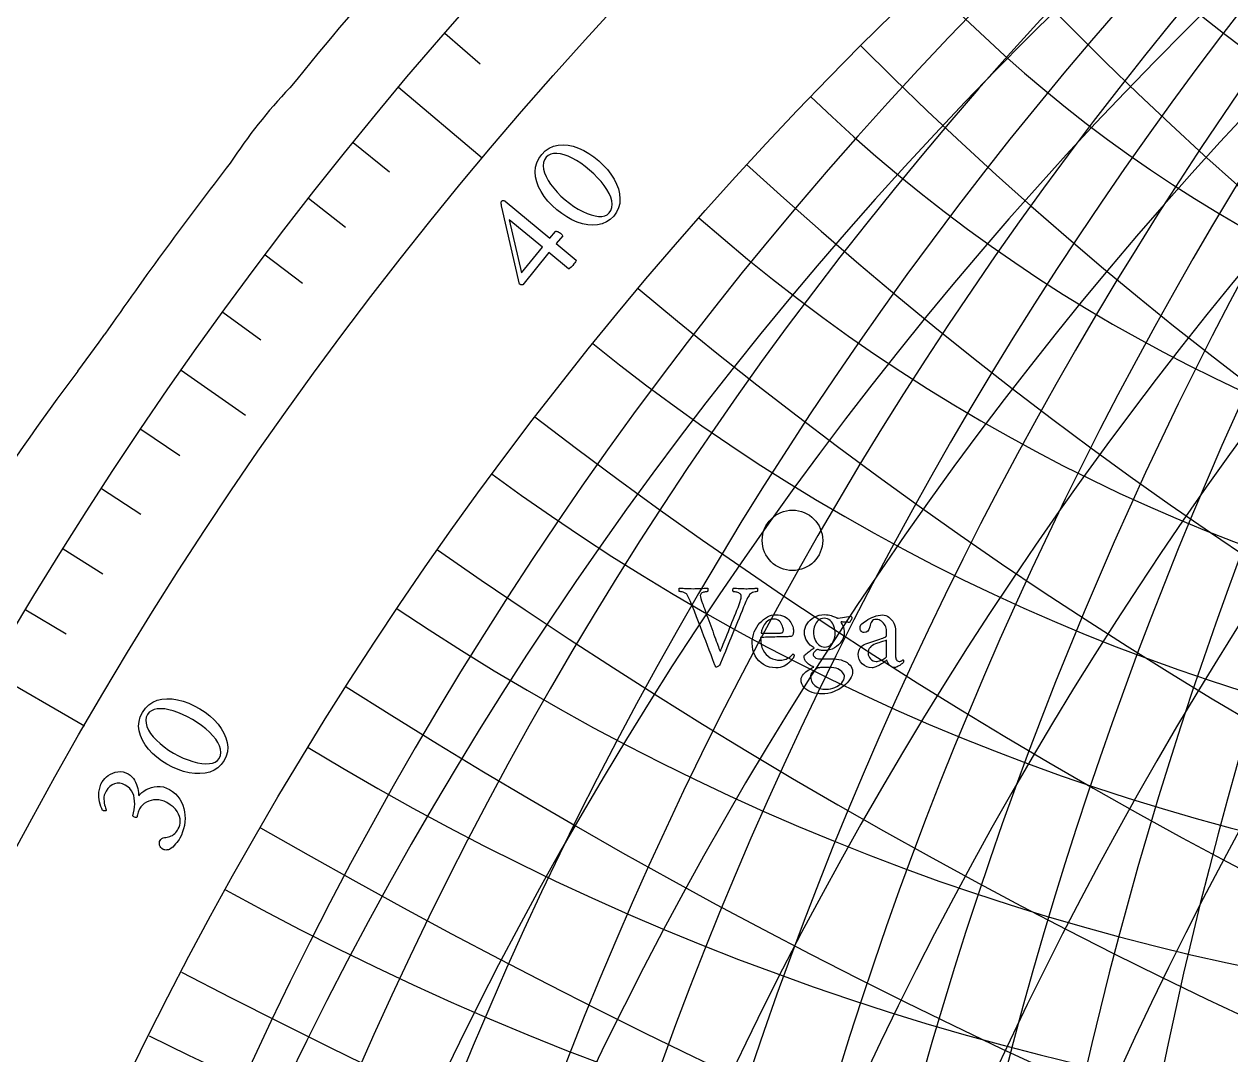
# Model space of a CAD drawing. Header units: millimetres. Extents: x -78 to 78, y -78 to 97.
# Drawn here: x -65.55 to -42.99, y 31.05 to 50.32 of the extents above; entities that cross this region are included whole.
import ezdxf

# ---------------------------------------------------------------- set-up
doc = ezdxf.new("R2010")
doc.units = ezdxf.units.MM
for name, color, linetype in [('CUT_OUTER', 1, 'Continuous'), ('ENGRAVE', 7, 'Continuous'), ('ENGRAVE_FINE', 8, 'Continuous'), ('TEXT', 5, 'Continuous')]:
    doc.layers.add(name, color=color, linetype=linetype)

msp = doc.modelspace()

# ---------------------------------------------------------------- linework, layer by layer
at = {"layer": 'CUT_OUTER'}
msp.add_lwpolyline([(-64.5478, 43.8266), (-64.1507, 44.3693), (-64.046, 44.5209)], dxfattribs=at)
for centre, radius, start, end in [((-0.05324313620286275, 0.046289486920720435), 77.92945074468734, 136.07486714634084, 140.96867703519294), ((-53.525108429668855, 42.388632316906225), 9.758909405535409, 136.37229496127367, 146.8927220879215), ((-0.3647135207993966, 0.26022266555550144), 77.5520029185686, 142.26856256336725, 145.19937446985682), ((-38.695826061280655, 23.938758787370563), 32.61671593193021, 142.42901264327747, 154.6720139066083)]:
    msp.add_arc(centre, radius, start, end, dxfattribs=at)
at = {"layer": 'ENGRAVE'}
for points in [[(-58.5564, 49.1347), (-56.988, 47.8186)], [(-62.616, 43.8442), (-61.418, 43.0053)], [(-66.199, 38.22), (-64.4258, 37.1962)]]:
    msp.add_lwpolyline(points, dxfattribs=at)
for centre, radius in [((0, 0), 76.44), ((0, 0), 76.44), ((0, 0), 74.3925), ((0, 0), 70.59), ((0, 0), 70.59), ((0, 0), 70.59), ((-51.18665467373901, 40.66547167280582), 0.56472)]:
    msp.add_circle(centre, radius, dxfattribs=at)
for centre, radius, start, end in [((12.446921568210541, 0), 71.67896453301475, 99.99999983752991, 260.0000001624701), ((25.692658836851287, 0), 75.12030895907469, 109.99999992129074, 250.00000007870926), ((0, 92.14870055396544), 59.23204296480409, 219.9999999658587, 320.0000000341413), ((0, 109.81854493807663), 84.1258861012254, 229.99999997596183, 310.0000000240386), ((-4.177725667693714e-15, 141.17999999999984), 122.26546650628688, 239.99999998346016, 300.00000001653984)]:
    msp.add_arc(centre, radius, start, end, dxfattribs=at)
at = {"layer": 'ENGRAVE_FINE'}
for points in [[(-57.69, 50.1492), (-57.0277, 49.5735)], [(-59.405, 48.1053), (-58.7231, 47.553)], [(-60.2355, 47.0612), (-59.5441, 46.5209)], [(-61.0477, 46.0027), (-60.3469, 45.4746)], [(-61.8413, 44.9303), (-61.1313, 44.4145)], [(-63.3716, 42.7447), (-62.6442, 42.254)], [(-64.108, 41.6322), (-63.372, 41.1543)], [(-64.8248, 40.507), (-64.0806, 40.042)], [(-65.5219, 39.3695), (-64.7697, 38.9176)]]:
    msp.add_lwpolyline(points, dxfattribs=at)
for centre, radius, start, end in [((3.0820259599118125, 0), 70.65725004567872, 92.49999934385482, 267.5000006561452), ((6.175824758294934, 0), 70.85964233218486, 94.99999967255258, 265.0000003274474), ((9.293349804694252, 0), 71.19911832735295, 97.49999978239725, 262.50000021760275), ((15.64942623596516, 0), 72.30389091546124, 102.49999987077786, 257.50000012922214), ((-31.839318696745615, 72.93514420513561), 36.746828098447715, 231.0833332783011, 356.0833333883654), ((18.914533493713, 0), 73.08014557514781, 104.99999989308458, 255.00000010691542), ((-31.161401246886975, 71.38222131015958), 32.916657589161325, 228.5833332718978, 358.58333339476917), ((22.256941506967543, 0), 74.01567094368993, 107.4999999091408, 252.5000000908592), ((-30.568726344938504, 70.02456570665579), 29.239335367916667, 226.0833332641712, 1.0833334024957821), ((-30.05431774212224, 68.84619672256699), 25.69265883685127, 223.58333325462377, 3.583333412042748), ((29.23933536791683, 0), 76.40606541864014, 112.49999993083816, 247.50000006916184), ((32.91665758916132, 0), 77.88744729956227, 114.99999993856432, 245.00000006143568), ((-29.612371451373008, 67.83381901581609), 22.256941506967532, 221.08333324247383, 6.083333424192688), ((-32.61084545743526, 74.70250035006377), 40.7551555020957, 233.58333328371396, 353.583333382953), ((-33.486017370981294, 76.70727910575026), 44.97078971040111, 236.0833332883651, 351.0833333783014), ((-29.238084163799417, 66.97642952349264), 18.914533493712984, 218.58333322641806, 8.583333440248452), ((-34.47689693497696, 78.97711234490596), 49.42765012222335, 238.58333329241964, 348.5833333742469), ((-35.5980357940636, 81.54533389324658), 54.16561208143496, 241.08333329599895, 346.083333370668), ((-36.86707848181713, 84.45236253652081), 59.23204296480418, 243.5833332991922, 343.5833333674748), ((-38.30555910916407, 87.74752701510516), 64.68381757388993, 246.08333330206983, 341.08333336459714), ((-39.939965725737515, 91.49150418386903), 70.59000000000005, 248.58333330468554, 338.58333336198143), ((2.8246125246336855, 1.2330645170685683), 70.65725004567881, 116.08333267718967, 291.08333398947775), ((5.660014610234307, 2.4708391402727363), 70.85964233218493, 118.58333300588652, 288.58333366078), ((8.517161307392596, 3.718106219067017), 71.19911832735295, 121.08333311573074, 286.08333355093623), ((11.407344069128397, 4.979794956994613), 71.67896453301485, 123.5833331708634, 283.5833334958031), ((14.342372817230132, 6.261060891453964), 72.30389091546128, 126.08333320411134, 281.0833334625552), ((17.334775533646628, 7.567373023901702), 73.08014557514777, 128.58333322641806, 278.5833334402489), ((20.3980227805792, 8.90461183250264), 74.01567094368993, 131.08333324247383, 276.0833334241927), ((23.546786070479563, 10.279182061715845), 75.12030895907466, 133.58333325462377, 273.58333341204275), ((26.7972411544978, 11.698145120710194), 76.40606541864005, 136.0833332641712, 271.0833334024953), ((30.16743028928951, 13.169377228363828), 77.88744729956224, 138.5833332718978, 268.58333339476917), ((33.677701692818744, 14.701761254570643), 79.58189162929526, 141.08333327830155, 266.0833333883654), ((37.35125017503189, 16.305422728717616), 81.51031100419137, 143.5833332837135, 263.583333382953), ((-41.80318229404224, 95.75962217938981), 77.03546709047988, 251.0833333070825, 336.08333335958446), ((-43.93647322915831, 100.64640645596742), 84.12588610122536, 253.58333330929486, 333.58333335737166), ((-46.392263470133024, 106.2719481664866), 91.99467906886059, 256.0833333113512, 331.08333335531574), ((-49.23811163634062, 112.79100557362543), 100.8129677959257, 258.5833333132739, 328.5833333533931), ((-52.56251850233499, 120.40630967222174), 110.80410488872363, 261.0833333150824, 326.0833333515841), ((-56.483641210054515, 129.38852605874217), 122.26546650628694, 263.58333331679364, 323.5833333498733), ((-61.162762151387255, 140.10710844613027), 135.60212834289464, 266.0833333184203, 321.0833333482467), ((-66.82584062672443, 153.07966760098222), 151.38074351876983, 268.5833333199746, 318.5833333466919), ((3.479356909050537e-15, 95.74416094954461), 64.68381757389008, 222.49999996873635, 317.50000003126365), ((-73.79943372642236, 169.05425622829463), 170.4193353679168, 271.0833333214671, 316.0833333451999), ((0, 99.82933536791677), 70.58999999999999, 224.99999997135205, 315.00000002864795), ((-82.57355935359531, 189.1533709105835), 193.9444310393018, 273.58333332290636, 313.58333334376016), ((0, 104.48641677198245), 77.0354670904799, 227.49999997374903, 312.500000026251), ((-93.91844338082342, 215.14138781500915), 223.88287709881945, 276.0833333243006, 311.0833333423659), ((-109.11801561527464, 249.95943789123103), 263.4454665062876, 278.5833333256571, 308.5833333410094), ((1.835448234434506e-15, 115.95675520202644), 91.99467906886073, 232.49999997801774, 307.50000002198226), ((-130.48360275260814, 298.9021365001711), 318.4109132735047, 281.08333332698226, 306.08333333968426), ((-1.899403707436652e-15, 123.06990930289308), 100.81296779592563, 234.9999999799404, 305.0000000200596), ((-162.63816289046912, 372.5594123622739), 400.3357836468152, 283.5833333282819, 303.5833333383846), ((1.982736646385792e-15, 131.3792135773056), 110.80410488872367, 237.4999999817494, 302.5000000182506), ((-216.36899173014237, 495.64200049829407), 536.1842828172693, 286.0833333295616, 301.08333333710493), ((-324.0385511577344, 742.2834226389477), 806.847392051926, 288.58333333082714, 298.5833333358398), ((6.6682190985048974e-15, 152.8753914504321), 135.60212834289456, 242.4999999850868, 297.5000000149132)]:
    msp.add_arc(centre, radius, start, end, dxfattribs=at)
at = {"layer": 'TEXT'}
for points in [[(-55.8762, 47.881), (-55.8086, 47.9482), (-55.7344, 47.9996), (-55.6538, 48.0351), (-55.5667, 48.0548), (-55.4753, 48.0601), (-55.3818, 48.0526), (-55.2861, 48.0321), (-55.1882, 47.9987), (-55.0904, 47.9541), (-54.9948, 47.8996), (-54.9013, 47.8355), (-54.8099, 47.7616), (-54.7243, 47.6812), (-54.6481, 47.5972), (-54.5812, 47.5098), (-54.5236, 47.4188), (-54.477, 47.3264), (-54.4429, 47.2346), (-54.4213, 47.1434), (-54.4122, 47.0527), (-54.4174, 46.9646), (-54.4389, 46.881), (-54.4765, 46.8021), (-54.5302, 46.7276), (-54.594, 46.6649), (-54.6653, 46.6167), (-54.7442, 46.5833), (-54.8306, 46.5644), (-54.9221, 46.5589), (-55.0161, 46.5657), (-55.1125, 46.5849), (-55.2114, 46.6163), (-55.3104, 46.6588), (-55.4074, 46.7111), (-55.5022, 46.7734), (-55.5949, 46.8456), (-55.6818, 46.9246), (-55.7594, 47.0074), (-55.8275, 47.0939), (-55.8862, 47.1842), (-55.9337, 47.2763), (-55.9681, 47.3683), (-55.9895, 47.4601), (-55.9978, 47.5518), (-55.9915, 47.6411), (-55.9691, 47.7257), (-55.9307, 47.8057), (-55.8762, 47.881)], [(-55.7899, 47.8259), (-55.8217, 47.7786), (-55.8408, 47.7258), (-55.8471, 47.6676), (-55.8406, 47.6039), (-55.8227, 47.5365), (-55.7948, 47.467), (-55.7569, 47.3953), (-55.709, 47.3215), (-55.6524, 47.2473), (-55.5882, 47.1742), (-55.5167, 47.1023), (-55.4377, 47.0316), (-55.3558, 46.9659), (-55.2737, 46.9073), (-55.1914, 46.8559), (-55.1087, 46.8116), (-55.0281, 46.7753), (-54.9517, 46.7478), (-54.8795, 46.7292), (-54.8116, 46.7194), (-54.75, 46.7194), (-54.6966, 46.7304), (-54.6515, 46.7523), (-54.6146, 46.7851), (-54.5814, 46.8344), (-54.562, 46.8886), (-54.5564, 46.9478), (-54.5646, 47.012), (-54.5848, 47.0797), (-54.6151, 47.1497), (-54.6557, 47.2218), (-54.7065, 47.296), (-54.7656, 47.3707), (-54.8309, 47.4441), (-54.9024, 47.5162), (-54.9803, 47.587), (-55.062, 47.6541), (-55.1433, 47.7135), (-55.224, 47.7652), (-55.3043, 47.809), (-55.3823, 47.8445), (-55.4566, 47.8709), (-55.5269, 47.8883), (-55.5935, 47.8966), (-55.6542, 47.895), (-55.7072, 47.8827), (-55.7524, 47.8596), (-55.7899, 47.8259)], [(-56.6256, 47.0056), (-56.618, 47.0131), (-56.6098, 47.0181), (-56.601, 47.0204), (-56.5916, 47.0202), (-56.5823, 47.0181), (-56.5737, 47.0151), (-56.566, 47.0112), (-56.5591, 47.0063), (-55.7247, 46.3128), (-55.62, 46.4386), (-55.6139, 46.4425), (-55.6049, 46.4434), (-55.5928, 46.4414), (-55.5777, 46.4364), (-55.5611, 46.4289), (-55.5442, 46.4194), (-55.5272, 46.4079), (-55.51, 46.3944), (-55.4992, 46.3848), (-55.4908, 46.3757), (-55.4846, 46.3671), (-55.4808, 46.359), (-55.6034, 46.2119), (-55.2328, 45.9039), (-55.2332, 45.9028), (-55.2343, 45.8993), (-55.2363, 45.8935), (-55.239, 45.8854), (-55.2449, 45.8734), (-55.2566, 45.856), (-55.2739, 45.833), (-55.2969, 45.8045), (-55.3253, 45.7724), (-55.3481, 45.7515), (-55.3652, 45.7419), (-55.3767, 45.7434), (-55.7417, 46.0449), (-56.2318, 45.4452), (-56.2395, 45.443), (-56.2475, 45.442), (-56.2555, 45.4423), (-56.2637, 45.4438), (-56.2714, 45.4461), (-56.2782, 45.4488), (-56.2841, 45.4518), (-56.2889, 45.4552), (-56.6244, 46.8967), (-56.6264, 46.9085), (-56.6284, 46.9223), (-56.6304, 46.9379), (-56.6325, 46.9554), (-56.6336, 46.9724), (-56.6328, 46.9864), (-56.6302, 46.9975), (-56.6256, 47.0056)], [(-56.4848, 46.6587), (-56.255, 45.6672), (-55.8634, 46.1454)], [(-53.047, 39.7626), (-53.0109, 39.7628), (-52.9753, 39.7635), (-52.9403, 39.7645), (-52.9059, 39.766), (-52.8718, 39.7677), (-52.8381, 39.7691), (-52.8047, 39.7705), (-52.7715, 39.7717), (-52.7696, 39.7661), (-52.7684, 39.7583), (-52.7679, 39.7484), (-52.7681, 39.7364), (-52.769, 39.7248), (-52.7707, 39.7162), (-52.773, 39.7106), (-52.7761, 39.708), (-52.7821, 39.7076), (-52.7912, 39.7065), (-52.8032, 39.7048), (-52.8182, 39.7023), (-52.8345, 39.6988), (-52.8504, 39.6943), (-52.8658, 39.6886), (-52.8808, 39.6818), (-52.8938, 39.6733), (-52.903, 39.6627), (-52.9086, 39.65), (-52.9104, 39.6351), (-52.9079, 39.612), (-52.9002, 39.5793), (-52.8874, 39.5369), (-52.8694, 39.4848), (-52.8595, 39.4577), (-52.8481, 39.4264), (-52.8351, 39.3911), (-52.8205, 39.3516), (-52.8047, 39.309), (-52.7883, 39.2642), (-52.7712, 39.2173), (-52.7533, 39.1683), (-52.735, 39.1182), (-52.7166, 39.0681), (-52.698, 39.018), (-52.6793, 38.9679), (-52.6609, 38.9188), (-52.6434, 38.8717), (-52.6268, 38.8266), (-52.611, 38.7835), (-52.5963, 38.7432), (-52.5831, 38.7069), (-52.5713, 38.6744), (-52.5609, 38.6457), (-52.5523, 38.622), (-52.5458, 38.6044), (-52.5415, 38.593), (-52.5393, 38.5876), (-52.5357, 38.5954), (-52.5296, 38.6095), (-52.5209, 38.6301), (-52.5096, 38.6571), (-52.4963, 38.6893), (-52.4815, 38.7257), (-52.465, 38.7662), (-52.447, 38.8108), (-52.4277, 38.8587), (-52.4075, 38.909), (-52.3862, 38.9617), (-52.3639, 39.0169), (-52.3411, 39.0734), (-52.3181, 39.1304), (-52.295, 39.1878), (-52.2717, 39.2457), (-52.2487, 39.3029), (-52.2264, 39.3584), (-52.2049, 39.4122), (-52.184, 39.4643), (-52.1763, 39.4839), (-52.1692, 39.5042), (-52.1627, 39.5249), (-52.1567, 39.5463), (-52.1517, 39.5671), (-52.1482, 39.5861), (-52.146, 39.6035), (-52.1453, 39.6191), (-52.1472, 39.6362), (-52.153, 39.651), (-52.1626, 39.6635), (-52.1761, 39.6738), (-52.1917, 39.6822), (-52.2079, 39.6892), (-52.2247, 39.6947), (-52.2421, 39.6988), (-52.2584, 39.7018), (-52.272, 39.704), (-52.2829, 39.7052), (-52.291, 39.7057), (-52.295, 39.7093), (-52.2979, 39.7156), (-52.2996, 39.7247), (-52.3002, 39.7364), (-52.2996, 39.7484), (-52.2979, 39.7583), (-52.295, 39.7661), (-52.291, 39.7717), (-52.2607, 39.7705), (-52.2313, 39.7691), (-52.2027, 39.7677), (-52.1749, 39.766), (-52.1472, 39.7645), (-52.1186, 39.7635), (-52.0891, 39.7628), (-52.0588, 39.7626), (-52.0339, 39.7627), (-52.0118, 39.7629), (-51.9924, 39.7632), (-51.9757, 39.7637), (-51.9604, 39.7644), (-51.9452, 39.7652), (-51.9302, 39.7661), (-51.9153, 39.7672), (-51.8997, 39.7683), (-51.8823, 39.7694), (-51.8632, 39.7706), (-51.8425, 39.7717), (-51.8406, 39.766), (-51.8396, 39.758), (-51.8395, 39.7478), (-51.8402, 39.7353), (-51.8415, 39.7233), (-51.843, 39.7148), (-51.8449, 39.7097), (-51.847, 39.708), (-51.856, 39.7072), (-51.8695, 39.7051), (-51.8874, 39.7015), (-51.9096, 39.6966), (-51.9329, 39.6895), (-51.9538, 39.6795), (-51.9722, 39.6667), (-51.9882, 39.651), (-51.9992, 39.6367), (-52.0118, 39.6166), (-52.026, 39.5906), (-52.0417, 39.5588), (-52.0577, 39.5244), (-52.0727, 39.4908), (-52.0867, 39.4578), (-52.0998, 39.4256), (-52.1299, 39.3509), (-52.1587, 39.2793), (-52.1862, 39.2108), (-52.2125, 39.1455), (-52.238, 39.0823), (-52.2632, 39.0203), (-52.2881, 38.9594), (-52.3127, 38.8996), (-52.3374, 38.8398), (-52.3625, 38.7789), (-52.388, 38.7168), (-52.414, 38.6537), (-52.4411, 38.5882), (-52.4698, 38.5193), (-52.5003, 38.447), (-52.5324, 38.3713), (-52.5417, 38.3514), (-52.5515, 38.3349), (-52.5617, 38.3218), (-52.5723, 38.3121), (-52.5832, 38.3051), (-52.5942, 38.3001), (-52.6054, 38.2971), (-52.6167, 38.2962), (-52.6199, 38.2971), (-52.6229, 38.2999), (-52.6256, 38.3045), (-52.6281, 38.311), (-52.6303, 38.3179), (-52.6326, 38.3238), (-52.6349, 38.3287), (-52.6372, 38.3326), (-52.6741, 38.43), (-52.7097, 38.5241), (-52.7441, 38.615), (-52.7772, 38.7026), (-52.8098, 38.7889), (-52.8427, 38.876), (-52.8758, 38.9637), (-52.9093, 39.0521), (-52.9439, 39.1432), (-52.9807, 39.2389), (-53.0196, 39.3391), (-53.0607, 39.4438), (-53.0732, 39.476), (-53.0855, 39.5064), (-53.0976, 39.5352), (-53.1097, 39.5622), (-53.122, 39.5878), (-53.135, 39.6123), (-53.1487, 39.6357), (-53.1632, 39.6579), (-53.17, 39.6665), (-53.1791, 39.6744), (-53.1905, 39.6813), (-53.2042, 39.6875), (-53.2189, 39.6927), (-53.2335, 39.6971), (-53.2479, 39.7007), (-53.2622, 39.7034), (-53.2755, 39.7054), (-53.287, 39.7068), (-53.2966, 39.7077), (-53.3044, 39.708), (-53.3054, 39.7099), (-53.3061, 39.7156), (-53.3065, 39.7252), (-53.3066, 39.7387), (-53.3065, 39.7523), (-53.3061, 39.7623), (-53.3054, 39.7688), (-53.3044, 39.7717), (-53.2673, 39.7705), (-53.2335, 39.7691), (-53.203, 39.7677), (-53.1757, 39.766), (-53.1484, 39.7645), (-53.1179, 39.7635), (-53.0841, 39.7628), (-53.047, 39.7626)], [(-51.7833, 38.8518), (-51.7811, 38.784), (-51.7724, 38.722), (-51.7572, 38.6656), (-51.7354, 38.6149), (-51.7083, 38.5702), (-51.6768, 38.5315), (-51.6411, 38.499), (-51.6011, 38.4726), (-51.5581, 38.4522), (-51.5134, 38.4376), (-51.467, 38.4289), (-51.4189, 38.4259), (-51.3889, 38.4273), (-51.3603, 38.4314), (-51.3331, 38.4381), (-51.3073, 38.4476), (-51.2833, 38.4588), (-51.2612, 38.4709), (-51.2412, 38.4839), (-51.2231, 38.4977), (-51.2073, 38.5111), (-51.1941, 38.523), (-51.1834, 38.5333), (-51.1753, 38.5421), (-51.1738, 38.5416), (-51.1716, 38.5401), (-51.1687, 38.5376), (-51.165, 38.5341), (-51.1615, 38.5298), (-51.159, 38.5247), (-51.1576, 38.519), (-51.1571, 38.5125), (-51.1579, 38.5031), (-51.1605, 38.4931), (-51.1647, 38.4826), (-51.1707, 38.4715), (-51.1824, 38.4548), (-51.1969, 38.4365), (-51.2143, 38.4166), (-51.2345, 38.3952), (-51.2575, 38.3736), (-51.2834, 38.3534), (-51.3122, 38.3344), (-51.3438, 38.3166), (-51.3781, 38.3017), (-51.4149, 38.291), (-51.4544, 38.2846), (-51.4963, 38.2825), (-51.5594, 38.2863), (-51.6187, 38.2979), (-51.6744, 38.3171), (-51.7263, 38.344), (-51.7737, 38.3774), (-51.8157, 38.4163), (-51.8523, 38.4605), (-51.8834, 38.5102), (-51.9084, 38.5641), (-51.9261, 38.6212), (-51.9368, 38.6814), (-51.9404, 38.7447), (-51.9379, 38.7996), (-51.9304, 38.8526), (-51.918, 38.9038), (-51.9005, 38.9531), (-51.879, 38.9999), (-51.8544, 39.0436), (-51.8267, 39.0842), (-51.7958, 39.1216), (-51.7625, 39.1555), (-51.7277, 39.1856), (-51.6914, 39.2119), (-51.6535, 39.2343), (-51.615, 39.2522), (-51.5772, 39.2651), (-51.5399, 39.2727), (-51.5032, 39.2753), (-51.4553, 39.2732), (-51.4118, 39.2668), (-51.3727, 39.2561), (-51.3381, 39.2411), (-51.3073, 39.2231), (-51.28, 39.203), (-51.2561, 39.1809), (-51.2356, 39.1569), (-51.2182, 39.1318), (-51.2037, 39.1068), (-51.1921, 39.0818), (-51.1832, 39.0567), (-51.1768, 39.0327), (-51.1721, 39.0106), (-51.1694, 38.9905), (-51.1684, 38.9725), (-51.1691, 38.9498), (-51.1713, 38.9298), (-51.1748, 38.9122), (-51.1798, 38.8973), (-51.1868, 38.8852), (-51.1963, 38.8762), (-51.2084, 38.8704), (-51.2231, 38.8677), (-51.2358, 38.8666), (-51.2535, 38.8657), (-51.2762, 38.8649), (-51.3039, 38.8643), (-51.3352, 38.8636), (-51.3685, 38.8629), (-51.404, 38.8619), (-51.4417, 38.8609), (-51.4803, 38.8597), (-51.5185, 38.8586), (-51.5565, 38.8575), (-51.5943, 38.8563), (-51.6304, 38.8553), (-51.6637, 38.8543), (-51.6942, 38.8535), (-51.7218, 38.8529), (-51.7453, 38.8524), (-51.7633, 38.852), (-51.776, 38.8518), (-51.7833, 38.8518)], [(-50.4056, 38.4487), (-50.3618, 38.4467), (-50.3194, 38.4407), (-50.2782, 38.4308), (-50.2382, 38.4168), (-50.2008, 38.3996), (-50.1671, 38.3798), (-50.1371, 38.3575), (-50.1107, 38.3326), (-50.0893, 38.3057), (-50.074, 38.2774), (-50.0648, 38.2476), (-50.0618, 38.2165), (-50.0647, 38.182), (-50.0734, 38.147), (-50.088, 38.1114), (-50.1084, 38.0753), (-50.1339, 38.0394), (-50.1634, 38.0047), (-50.197, 37.9711), (-50.2348, 37.9386), (-50.2762, 37.9083), (-50.3208, 37.8809), (-50.3685, 37.8565), (-50.4193, 37.835), (-50.4724, 37.8176), (-50.5269, 37.8052), (-50.5828, 37.7977), (-50.6402, 37.7952), (-50.6846, 37.797), (-50.729, 37.8026), (-50.7734, 37.8118), (-50.8178, 37.8248), (-50.8603, 37.8415), (-50.8992, 37.8621), (-50.9343, 37.8865), (-50.9658, 37.9147), (-50.9917, 37.9468), (-51.0102, 37.9828), (-51.0213, 38.0225), (-51.025, 38.0662), (-51.0223, 38.0909), (-51.0142, 38.1151), (-51.0006, 38.1387), (-50.9817, 38.1618), (-50.9592, 38.184), (-50.935, 38.2051), (-50.9091, 38.225), (-50.8815, 38.2438), (-50.8543, 38.2609), (-50.8297, 38.2757), (-50.8077, 38.2882), (-50.7882, 38.2984), (-50.8077, 38.3061), (-50.8277, 38.3155), (-50.8482, 38.3266), (-50.869, 38.3394), (-50.8893, 38.354), (-50.908, 38.3704), (-50.9251, 38.3887), (-50.9407, 38.4089), (-50.9537, 38.4307), (-50.9629, 38.4541), (-50.9685, 38.4791), (-50.9703, 38.5056), (-50.959, 38.5175), (-50.9456, 38.5304), (-50.93, 38.5443), (-50.9123, 38.5592), (-50.8935, 38.5743), (-50.8747, 38.589), (-50.8559, 38.6033), (-50.8371, 38.6172), (-50.8194, 38.6299), (-50.8038, 38.6406), (-50.7904, 38.6492), (-50.7791, 38.6559), (-50.8181, 38.6808), (-50.8533, 38.7097), (-50.8847, 38.7428), (-50.9123, 38.78), (-50.9347, 38.8195), (-50.9507, 38.8594), (-50.9603, 38.8998), (-50.9635, 38.9406), (-50.9604, 38.9842), (-50.9513, 39.0262), (-50.936, 39.0667), (-50.9145, 39.1057), (-50.8878, 39.142), (-50.8565, 39.1748), (-50.8206, 39.2041), (-50.7802, 39.2298), (-50.7361, 39.2507), (-50.6894, 39.2656), (-50.6399, 39.2746), (-50.5878, 39.2776), (-50.5528, 39.2764), (-50.5206, 39.2727), (-50.4913, 39.2667), (-50.4648, 39.2582), (-50.441, 39.249), (-50.4198, 39.2409), (-50.4012, 39.2337), (-50.3851, 39.2275), (-50.3711, 39.2225), (-50.3609, 39.2189), (-50.3546, 39.2168), (-50.3521, 39.2161), (-50.3506, 39.2158), (-50.3473, 39.215), (-50.3421, 39.2135), (-50.335, 39.2115), (-50.0959, 39.2457), (-50.087, 39.2417), (-50.0806, 39.2366), (-50.0767, 39.2303), (-50.0754, 39.2229), (-50.0764, 39.2149), (-50.0794, 39.2044), (-50.0844, 39.1915), (-50.0914, 39.1763), (-50.0995, 39.1611), (-50.1079, 39.1486), (-50.1166, 39.1389), (-50.1255, 39.1318), (-50.1396, 39.1329), (-50.1546, 39.1338), (-50.1704, 39.1346), (-50.187, 39.1353), (-50.2035, 39.1359), (-50.2189, 39.1367), (-50.2331, 39.1376), (-50.2462, 39.1387), (-50.2572, 39.1397), (-50.265, 39.1404), (-50.2697, 39.1408), (-50.2713, 39.141), (-50.2752, 39.1405), (-50.2781, 39.1392), (-50.2798, 39.1371), (-50.2804, 39.1341), (-50.2747, 39.1265), (-50.267, 39.1128), (-50.2571, 39.0929), (-50.2451, 39.0669), (-50.2336, 39.0367), (-50.2254, 39.004), (-50.2205, 38.969), (-50.2189, 38.9315), (-50.2219, 38.8929), (-50.2311, 38.8546), (-50.2464, 38.8166), (-50.2678, 38.7789), (-50.2946, 38.743), (-50.3259, 38.7103), (-50.3618, 38.6809), (-50.4022, 38.6548), (-50.4462, 38.6334), (-50.493, 38.6181), (-50.5424, 38.6089), (-50.5946, 38.6058), (-50.61, 38.6063), (-50.6265, 38.6075), (-50.6441, 38.6097), (-50.6629, 38.6127), (-50.681, 38.6161), (-50.6965, 38.6195), (-50.7095, 38.6229), (-50.7198, 38.6263), (-50.7344, 38.6177), (-50.7486, 38.6075), (-50.7623, 38.596), (-50.7756, 38.5831), (-50.7871, 38.5694), (-50.7953, 38.5557), (-50.8002, 38.5421), (-50.8018, 38.5284), (-50.7997, 38.5195), (-50.7933, 38.5085), (-50.7826, 38.4955), (-50.7677, 38.4806), (-50.7486, 38.4667), (-50.7255, 38.4567), (-50.6985, 38.4507), (-50.6675, 38.4487)], [(-49.5039, 39.2707), (-49.4725, 39.2682), (-49.4421, 39.2605), (-49.4127, 39.2477), (-49.3843, 39.2298), (-49.3578, 39.2076), (-49.334, 39.1819), (-49.3128, 39.1529), (-49.2944, 39.1205), (-49.2794, 39.0852), (-49.2688, 39.0476), (-49.2624, 39.0077), (-49.2602, 38.9656), (-49.2602, 38.5079), (-49.2592, 38.4871), (-49.2562, 38.4678), (-49.2513, 38.4501), (-49.2443, 38.4339), (-49.235, 38.4205), (-49.2232, 38.4109), (-49.2089, 38.4051), (-49.1919, 38.4032), (-49.1768, 38.404), (-49.1635, 38.4066), (-49.1518, 38.4109), (-49.1418, 38.4168), (-49.1336, 38.423), (-49.127, 38.4277), (-49.1222, 38.4309), (-49.1191, 38.4328), (-49.1169, 38.4324), (-49.1151, 38.4311), (-49.1135, 38.4289), (-49.1122, 38.4259), (-49.1112, 38.4227), (-49.1105, 38.4197), (-49.1101, 38.417), (-49.1099, 38.4146), (-49.1107, 38.4025), (-49.1128, 38.3912), (-49.1163, 38.3808), (-49.1213, 38.3713), (-49.1292, 38.365), (-49.1393, 38.3576), (-49.1514, 38.3491), (-49.1657, 38.3394), (-49.1812, 38.3295), (-49.197, 38.3201), (-49.2131, 38.3112), (-49.2295, 38.303), (-49.2455, 38.296), (-49.2605, 38.291), (-49.2745, 38.288), (-49.2876, 38.287), (-49.3108, 38.29), (-49.3328, 38.299), (-49.3535, 38.3139), (-49.3729, 38.3349), (-49.3901, 38.3589), (-49.404, 38.3833), (-49.4146, 38.4079), (-49.4219, 38.4328), (-49.428, 38.4272), (-49.437, 38.4197), (-49.449, 38.4101), (-49.464, 38.3986), (-49.4812, 38.386), (-49.4996, 38.3733), (-49.5193, 38.3604), (-49.5403, 38.3474), (-49.5619, 38.3347), (-49.5833, 38.3229), (-49.6046, 38.3119), (-49.6257, 38.3018), (-49.646, 38.2934), (-49.6647, 38.2873), (-49.6818, 38.2837), (-49.6974, 38.2825), (-49.7499, 38.2871), (-49.7982, 38.301), (-49.8422, 38.3241), (-49.8819, 38.3565), (-49.9148, 38.3956), (-49.9382, 38.4388), (-49.9523, 38.4861), (-49.957, 38.5375), (-49.9547, 38.5705), (-49.9476, 38.601), (-49.9359, 38.6291), (-49.9195, 38.6548), (-49.9007, 38.6771), (-49.8822, 38.6949), (-49.8637, 38.7084), (-49.8454, 38.7174), (-49.8126, 38.729), (-49.778, 38.741), (-49.7415, 38.7535), (-49.7031, 38.7664), (-49.6645, 38.7794), (-49.6271, 38.7923), (-49.5911, 38.805), (-49.5563, 38.8176), (-49.5244, 38.8294), (-49.497, 38.8398), (-49.4743, 38.8488), (-49.4561, 38.8563), (-49.4478, 38.8599), (-49.4413, 38.864), (-49.4364, 38.8685), (-49.4333, 38.8734), (-49.4313, 38.8797), (-49.4299, 38.8885), (-49.429, 38.8997), (-49.4287, 38.9132), (-49.4287, 38.9725), (-49.4303, 38.9974), (-49.435, 39.0223), (-49.4428, 39.047), (-49.4538, 39.0715), (-49.4674, 39.095), (-49.4834, 39.1165), (-49.5016, 39.136), (-49.5221, 39.1535), (-49.5444, 39.1679), (-49.5682, 39.1782), (-49.5934, 39.1844), (-49.62, 39.1865), (-49.6466, 39.1842), (-49.6695, 39.1774), (-49.6888, 39.166), (-49.7043, 39.1501), (-49.7169, 39.13), (-49.7276, 39.1062), (-49.7363, 39.0788), (-49.743, 39.0476), (-49.7572, 39.0008), (-49.7794, 38.9673), (-49.8096, 38.9473), (-49.8477, 38.9406), (-49.8649, 38.9424), (-49.8799, 38.948), (-49.8928, 38.9572), (-49.9035, 38.9702), (-49.912, 38.9853), (-49.918, 39.0009), (-49.9217, 39.0171), (-49.9229, 39.0339), (-49.9226, 39.0381), (-49.9217, 39.0439), (-49.9203, 39.0512), (-49.9183, 39.0601), (-49.9159, 39.0692), (-49.9132, 39.0769), (-49.9102, 39.0834), (-49.9069, 39.0886), (-49.888, 39.1052), (-49.8654, 39.1233), (-49.839, 39.1428), (-49.809, 39.1637), (-49.7761, 39.1846), (-49.741, 39.2041), (-49.7038, 39.2222), (-49.6644, 39.2389), (-49.6241, 39.2528), (-49.5839, 39.2628), (-49.5438, 39.2688), (-49.5039, 39.2707)], [(-51.7719, 38.9337), (-51.4098, 38.9337), (-51.3999, 38.9345), (-51.3907, 38.9366), (-51.3823, 38.9401), (-51.3745, 38.9451), (-51.3679, 38.952), (-51.3628, 38.9611), (-51.3594, 38.9725), (-51.3574, 38.9861), (-51.3576, 39.0012), (-51.3603, 39.0191), (-51.3655, 39.0399), (-51.3734, 39.0635), (-51.3838, 39.088), (-51.397, 39.1114), (-51.4129, 39.1336), (-51.4314, 39.1546), (-51.4531, 39.1726), (-51.4784, 39.1854), (-51.5072, 39.193), (-51.5396, 39.1956), (-51.5733, 39.1931), (-51.6039, 39.1856), (-51.6314, 39.1732), (-51.6557, 39.1558), (-51.6773, 39.1351), (-51.6964, 39.1131), (-51.7132, 39.0896), (-51.7275, 39.0647), (-51.7396, 39.0398), (-51.7497, 39.0163), (-51.7578, 38.9942), (-51.7639, 38.9736), (-51.7682, 38.9562), (-51.771, 38.9437), (-51.7722, 38.9362), (-51.7719, 38.9337)], [(-50.5969, 39.2093), (-50.6275, 39.2068), (-50.6555, 39.1996), (-50.681, 39.1875), (-50.7039, 39.1706), (-50.7243, 39.1499), (-50.7421, 39.1267), (-50.7573, 39.101), (-50.7699, 39.0726), (-50.7799, 39.0428), (-50.787, 39.0123), (-50.7913, 38.9813), (-50.7927, 38.9497), (-50.7912, 38.9158), (-50.7865, 38.8825), (-50.7786, 38.8498), (-50.7677, 38.8176), (-50.7537, 38.7872), (-50.7369, 38.7595), (-50.7173, 38.7348), (-50.6948, 38.7129), (-50.6696, 38.6949), (-50.6419, 38.6821), (-50.6115, 38.6744), (-50.5787, 38.6719), (-50.5491, 38.6742), (-50.522, 38.6813), (-50.4973, 38.693), (-50.4751, 38.7094), (-50.4553, 38.7295), (-50.4381, 38.7521), (-50.4234, 38.7773), (-50.4113, 38.8051), (-50.4018, 38.8343), (-50.3951, 38.864), (-50.391, 38.8941), (-50.3897, 38.9246), (-50.3911, 38.9596), (-50.3954, 38.9938), (-50.4025, 39.0273), (-50.4124, 39.0601), (-50.4253, 39.0911), (-50.4409, 39.1193), (-50.4594, 39.1447), (-50.4808, 39.1671), (-50.5051, 39.1856), (-50.5326, 39.1987), (-50.5632, 39.2066), (-50.5969, 39.2093)], [(-49.6223, 38.4032), (-49.6025, 38.4043), (-49.5819, 38.4077), (-49.5604, 38.4134), (-49.538, 38.4214), (-49.5161, 38.4307), (-49.4959, 38.4405), (-49.4774, 38.4506), (-49.4606, 38.4612), (-49.4467, 38.4714), (-49.4367, 38.4803), (-49.4307, 38.4879), (-49.4287, 38.4943), (-49.4287, 38.7971), (-49.4518, 38.7899), (-49.4777, 38.7817), (-49.5064, 38.7728), (-49.538, 38.763), (-49.5689, 38.7533), (-49.5955, 38.7447), (-49.6179, 38.7373), (-49.636, 38.7311), (-49.6643, 38.7184), (-49.69, 38.7032), (-49.7132, 38.6854), (-49.7339, 38.665), (-49.7508, 38.6421), (-49.7629, 38.6167), (-49.7702, 38.5886), (-49.7726, 38.558), (-49.7699, 38.5282), (-49.7618, 38.5002), (-49.7482, 38.4741), (-49.7293, 38.4499), (-49.7064, 38.4294), (-49.6809, 38.4148), (-49.6529, 38.4061), (-49.6223, 38.4032)], [(-50.5081, 38.2916), (-50.52, 38.2915), (-50.5351, 38.2913), (-50.5536, 38.291), (-50.5753, 38.2905), (-50.5983, 38.2898), (-50.6208, 38.289), (-50.6427, 38.2881), (-50.6641, 38.287), (-50.6831, 38.2858), (-50.6979, 38.2842), (-50.7087, 38.2823), (-50.7153, 38.2802), (-50.7342, 38.2677), (-50.7546, 38.2529), (-50.7764, 38.2358), (-50.7995, 38.2165), (-50.8205, 38.1958), (-50.8354, 38.1749), (-50.8444, 38.1537), (-50.8474, 38.1322), (-50.8425, 38.0809), (-50.828, 38.034), (-50.8038, 37.9915), (-50.7699, 37.9534), (-50.7273, 37.9221), (-50.6766, 37.8997), (-50.6179, 37.8862), (-50.5513, 37.8817), (-50.5126, 37.8839), (-50.4739, 37.8903), (-50.4352, 37.9009), (-50.3965, 37.9159), (-50.3594, 37.9342), (-50.3253, 37.9552), (-50.2945, 37.9786), (-50.2667, 38.0047), (-50.2438, 38.0324), (-50.2274, 38.061), (-50.2176, 38.0905), (-50.2143, 38.1208), (-50.2162, 38.1373), (-50.2217, 38.1547), (-50.231, 38.1731), (-50.2439, 38.1925), (-50.2609, 38.2118), (-50.2821, 38.2298), (-50.3076, 38.2466), (-50.3373, 38.262), (-50.3719, 38.2749), (-50.4119, 38.2842), (-50.4573, 38.2897), (-50.5081, 38.2916)], [(-63.3418, 37.4508), (-63.2869, 37.5287), (-63.2227, 37.5922), (-63.1495, 37.6412), (-63.0672, 37.6757), (-62.9781, 37.6968), (-62.8847, 37.7056), (-62.7869, 37.702), (-62.6847, 37.6862), (-62.5806, 37.6592), (-62.477, 37.6222), (-62.3737, 37.5752), (-62.271, 37.5184), (-62.1727, 37.454), (-62.083, 37.3846), (-62.002, 37.31), (-61.9295, 37.2305), (-61.8675, 37.1476), (-61.818, 37.0631), (-61.7808, 36.977), (-61.7562, 36.8893), (-61.746, 36.8016), (-61.7526, 36.7156), (-61.7759, 36.6313), (-61.816, 36.5487), (-61.8679, 36.4758), (-61.9298, 36.416), (-62.0016, 36.3693), (-62.0835, 36.3357), (-62.1726, 36.3145), (-62.2663, 36.3049), (-62.3646, 36.3069), (-62.4674, 36.3207), (-62.5724, 36.3454), (-62.6769, 36.3801), (-62.7811, 36.4249), (-62.8849, 36.4799), (-62.9843, 36.5427), (-63.075, 36.6107), (-63.1571, 36.6841), (-63.2306, 36.7628), (-63.2934, 36.8453), (-63.3433, 36.9299), (-63.3803, 37.0166), (-63.4043, 37.1055), (-63.4136, 37.1945), (-63.4063, 37.2817), (-63.3824, 37.3672), (-63.3418, 37.4508)], [(-63.2472, 37.4115), (-63.2703, 37.3594), (-63.2799, 37.3041), (-63.276, 37.2457), (-63.2586, 37.1841), (-63.2293, 37.1208), (-63.1897, 37.0572), (-63.14, 36.9932), (-63.08, 36.9288), (-63.0113, 36.8656), (-62.9355, 36.8047), (-62.8525, 36.7464), (-62.7624, 36.6904), (-62.6704, 36.6399), (-62.5794, 36.5965), (-62.4893, 36.5602), (-62.4002, 36.5309), (-62.3145, 36.5091), (-62.2345, 36.4953), (-62.1602, 36.4895), (-62.0916, 36.4917), (-62.031, 36.5024), (-61.9803, 36.5225), (-61.9397, 36.5519), (-61.909, 36.5906), (-61.8849, 36.6449), (-61.8752, 36.7017), (-61.88, 36.7609), (-61.8992, 36.8227), (-61.9308, 36.886), (-61.9729, 36.9496), (-62.0254, 37.0135), (-62.0883, 37.0778), (-62.1594, 37.1411), (-62.2365, 37.2021), (-62.3195, 37.2606), (-62.4084, 37.3168), (-62.5006, 37.3687), (-62.5909, 37.4131), (-62.6794, 37.4499), (-62.766, 37.4792), (-62.849, 37.5006), (-62.9267, 37.5137), (-62.9991, 37.5186), (-63.066, 37.5152), (-63.1256, 37.5031), (-63.1756, 37.4818), (-63.2162, 37.4512), (-63.2472, 37.4115)], [(-64.094, 36.1541), (-64.0737, 36.1848), (-64.0481, 36.2146), (-64.0172, 36.2433), (-63.9809, 36.2711), (-63.9406, 36.2959), (-63.8977, 36.3157), (-63.8521, 36.3304), (-63.8039, 36.3401), (-63.7545, 36.3429), (-63.7052, 36.3369), (-63.656, 36.3221), (-63.607, 36.2986), (-63.5712, 36.275), (-63.5397, 36.2474), (-63.5124, 36.216), (-63.4894, 36.1807), (-63.47, 36.143), (-63.4539, 36.1048), (-63.4409, 36.066), (-63.4312, 36.0265), (-63.4238, 35.9881), (-63.4181, 35.9525), (-63.414, 35.9197), (-63.4116, 35.8897), (-63.3844, 35.9208), (-63.352, 35.9505), (-63.3142, 35.9788), (-63.2712, 36.0057), (-63.2241, 36.0292), (-63.1742, 36.0471), (-63.1216, 36.0596), (-63.0662, 36.0665), (-63.0091, 36.066), (-62.9516, 36.056), (-62.8937, 36.0365), (-62.8352, 36.0076), (-62.7775, 35.9701), (-62.7263, 35.9277), (-62.6818, 35.8805), (-62.644, 35.8283), (-62.6125, 35.7727), (-62.5871, 35.7149), (-62.5677, 35.655), (-62.5544, 35.593), (-62.5469, 35.5298), (-62.5449, 35.4663), (-62.5485, 35.4027), (-62.5576, 35.3388), (-62.5719, 35.2758), (-62.5911, 35.2148), (-62.6152, 35.1557), (-62.6442, 35.0986), (-62.6588, 35.0745), (-62.6768, 35.0483), (-62.698, 35.0202), (-62.7226, 34.9902), (-62.7493, 34.9605), (-62.7771, 34.9337), (-62.8059, 34.9096), (-62.8358, 34.8882), (-62.8437, 34.8855), (-62.8549, 34.8828), (-62.8691, 34.8803), (-62.8866, 34.878), (-62.905, 34.877), (-62.9224, 34.8787), (-62.9388, 34.8829), (-62.9541, 34.8898), (-62.9777, 34.9054), (-62.9967, 34.9234), (-63.0111, 34.944), (-63.0209, 34.967), (-63.0261, 34.9906), (-63.0267, 35.0131), (-63.0227, 35.0345), (-63.0141, 35.0547), (-62.9987, 35.0766), (-62.9801, 35.0933), (-62.9581, 35.1046), (-62.9329, 35.1107), (-62.9064, 35.1145), (-62.881, 35.1191), (-62.8565, 35.1244), (-62.833, 35.1305), (-62.8071, 35.1396), (-62.7828, 35.1518), (-62.7602, 35.1671), (-62.7392, 35.1856), (-62.72, 35.206), (-62.7025, 35.2272), (-62.6868, 35.2492), (-62.6729, 35.272), (-62.6572, 35.3051), (-62.6458, 35.3408), (-62.6388, 35.3792), (-62.6362, 35.4202), (-62.6393, 35.463), (-62.6497, 35.5064), (-62.6674, 35.5506), (-62.6923, 35.5955), (-62.7259, 35.64), (-62.7694, 35.683), (-62.823, 35.7244), (-62.8866, 35.7642), (-62.9357, 35.7884), (-62.985, 35.8055), (-63.0346, 35.8155), (-63.0844, 35.8182), (-63.1334, 35.8146), (-63.1803, 35.8055), (-63.2252, 35.791), (-63.2682, 35.7711), (-63.3076, 35.7464), (-63.3422, 35.7174), (-63.3718, 35.6842), (-63.3965, 35.6468), (-63.4069, 35.6265), (-63.4158, 35.6052), (-63.4233, 35.5829), (-63.4293, 35.5596), (-63.4344, 35.5372), (-63.4391, 35.5176), (-63.4434, 35.5009), (-63.4474, 35.4869), (-63.4613, 35.4862), (-63.4751, 35.4878), (-63.4888, 35.4919), (-63.5024, 35.4982), (-63.5102, 35.503), (-63.5165, 35.5077), (-63.5211, 35.5124), (-63.5242, 35.5169), (-63.51, 35.5715), (-63.4992, 35.6264), (-63.4919, 35.6817), (-63.4879, 35.7372), (-63.4884, 35.7918), (-63.4944, 35.844), (-63.506, 35.8938), (-63.5231, 35.9414), (-63.547, 35.9856), (-63.5787, 36.0256), (-63.6183, 36.0612), (-63.6658, 36.0926), (-63.714, 36.1143), (-63.763, 36.1255), (-63.8127, 36.126), (-63.8632, 36.1157), (-63.9114, 36.0956), (-63.9543, 36.0662), (-63.9918, 36.0276), (-64.0239, 35.9799), (-64.0427, 35.9412), (-64.0556, 35.9025), (-64.0627, 35.8638), (-64.0638, 35.8252), (-64.061, 35.7879), (-64.0563, 35.7534), (-64.0495, 35.7218), (-64.0408, 35.6929), (-64.0322, 35.6677), (-64.0256, 35.6472), (-64.021, 35.6313), (-64.0185, 35.62), (-64.0224, 35.6156), (-64.0284, 35.6124), (-64.0365, 35.6104), (-64.0469, 35.6096), (-64.0579, 35.6101), (-64.0683, 35.6117), (-64.0779, 35.6147), (-64.0869, 35.6188), (-64.1038, 35.6545), (-64.1188, 35.6926), (-64.1318, 35.7331), (-64.1429, 35.776), (-64.1513, 35.8207), (-64.1561, 35.8665), (-64.1575, 35.9135), (-64.1553, 35.9617), (-64.1486, 36.0103), (-64.1361, 36.0585), (-64.1179, 36.1065), (-64.094, 36.1541)]]:
    msp.add_lwpolyline(points, close=True, dxfattribs=at)

doc.saveas('drawing.dxf')
